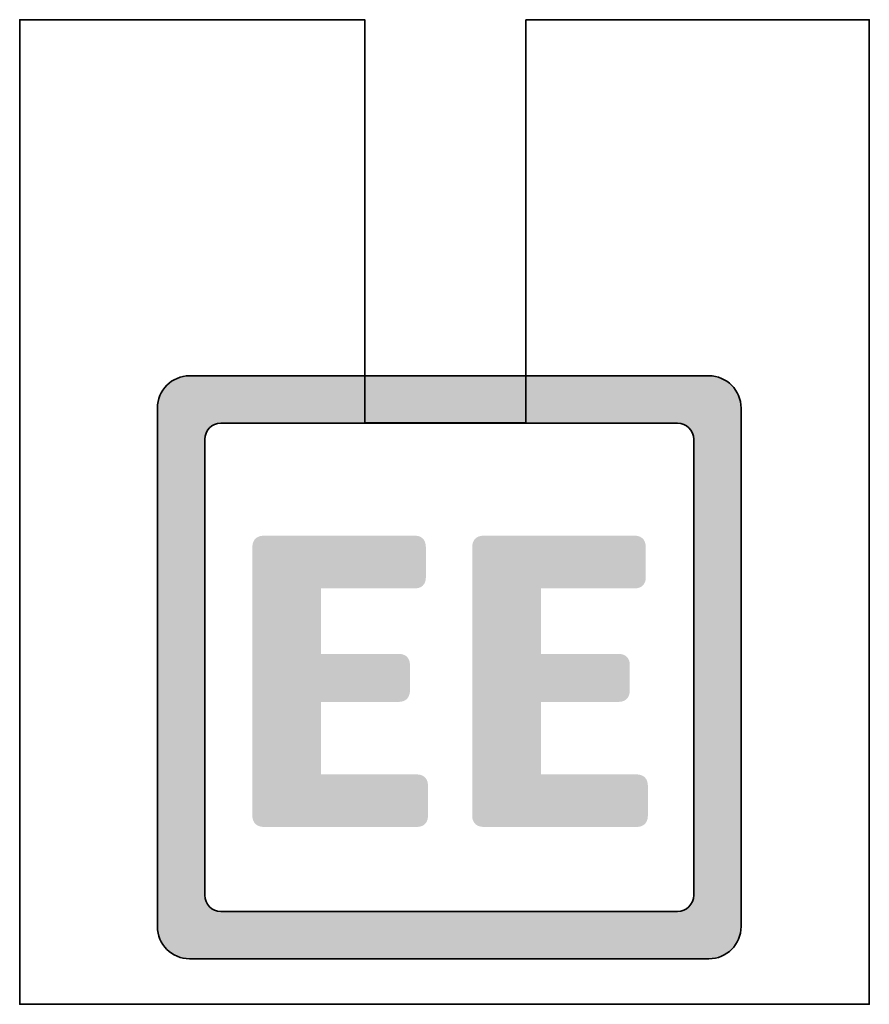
# Model space of a CAD drawing. Header units: millimetres. Extents: x -103 to 297, y 0 to 210.
# Drawn here: x 101.85 to 117.67, y 89.51 to 107.83 of the extents above; entities that cross this region are included whole.
import ezdxf

# ---------------------------------------------------------------- set-up
doc = ezdxf.new("R2010")
doc.units = ezdxf.units.MM
doc.layers.add('_Beschriftung', color=7, linetype='Continuous')
doc.layers.add('Beschnitt', color=7, linetype='Continuous')

msp = doc.modelspace()

# ---------------------------------------------------------------- hatches: boundary and pattern name
at = {"layer": '_Beschriftung', "linetype": 'Continuous', "lineweight": 5}
h = msp.add_hatch(color=7, dxfattribs=at)
edge = h.paths.add_edge_path(flags=0)
edge.add_line((114.68, 101.205), (105.016, 101.205))
edge.add_arc((105.016, 100.605), 0.6, 90, 180)
edge.add_line((104.416, 100.605), (104.416, 90.957))
edge.add_arc((105.016, 90.957), 0.6, 180, 270)
edge.add_line((105.016, 90.357), (114.68, 90.357))
edge.add_arc((114.68, 90.957), 0.6, 270, 360)
edge.add_line((115.28, 90.957), (115.28, 100.605))
edge.add_arc((114.68, 100.605), 0.6, 0, 90)
edge = h.paths.add_edge_path(flags=0)
edge.add_arc((105.598, 100.023), 0.3, 90, 180)
edge.add_line((105.298, 100.023), (105.298, 91.539))
edge.add_arc((105.598, 91.539), 0.3, 180, 270)
edge.add_line((105.598, 91.239), (114.098, 91.239))
edge.add_arc((114.098, 91.539), 0.3, 270, 360)
edge.add_line((114.398, 91.539), (114.398, 100.023))
edge.add_arc((114.098, 100.023), 0.3, 0, 90)
edge.add_line((114.098, 100.323), (105.598, 100.323))
for points in [[(107.463, 96.031), (107.463, 97.249), (109.205, 97.249), (109.209, 97.249), (109.212, 97.249), (109.216, 97.249), (109.22, 97.25), (109.224, 97.25), (109.228, 97.25), (109.232, 97.25), (109.235, 97.251), (109.239, 97.251), (109.243, 97.251), (109.246, 97.252), (109.25, 97.252), (109.253, 97.253), (109.257, 97.254), (109.26, 97.254), (109.264, 97.255), (109.267, 97.256), (109.27, 97.257), (109.274, 97.257), (109.277, 97.258), (109.28, 97.259), (109.283, 97.26), (109.287, 97.261), (109.29, 97.262), (109.293, 97.263), (109.296, 97.264), (109.299, 97.266), (109.302, 97.267), (109.305, 97.268), (109.308, 97.269), (109.311, 97.271), (109.314, 97.272), (109.316, 97.274), (109.319, 97.275), (109.322, 97.276), (109.325, 97.278), (109.327, 97.28), (109.33, 97.281), (109.332, 97.283), (109.335, 97.285), (109.338, 97.286), (109.34, 97.288), (109.342, 97.29), (109.345, 97.292), (109.347, 97.294), (109.349, 97.296), (109.352, 97.298), (109.354, 97.3), (109.356, 97.302), (109.358, 97.304), (109.36, 97.306), (109.362, 97.309), (109.364, 97.311), (109.366, 97.313), (109.368, 97.315), (109.37, 97.318), (109.372, 97.32), (109.374, 97.323), (109.376, 97.325), (109.378, 97.328), (109.379, 97.33), (109.381, 97.333), (109.383, 97.335), (109.384, 97.338), (109.386, 97.341), (109.387, 97.343), (109.389, 97.346), (109.39, 97.349), (109.391, 97.352), (109.393, 97.355), (109.394, 97.358), (109.395, 97.361), (109.397, 97.364), (109.398, 97.367), (109.399, 97.37), (109.4, 97.373), (109.401, 97.376), (109.402, 97.379), (109.403, 97.383), (109.404, 97.386), (109.405, 97.389), (109.405, 97.392), (109.406, 97.396), (109.407, 97.399), (109.408, 97.403), (109.408, 97.406), (109.409, 97.41), (109.409, 97.413), (109.41, 97.417), (109.41, 97.42), (109.411, 97.424), (109.411, 97.428), (109.412, 97.431), (109.412, 97.435), (109.412, 97.439), (109.412, 97.443), (109.413, 97.447), (109.413, 97.45), (109.413, 97.454), (109.413, 97.458), (109.413, 98.01), (109.413, 98.014), (109.413, 98.018), (109.413, 98.022), (109.412, 98.027), (109.412, 98.031), (109.412, 98.035), (109.412, 98.039), (109.411, 98.043), (109.411, 98.047), (109.41, 98.051), (109.41, 98.055), (109.409, 98.058), (109.409, 98.062), (109.408, 98.066), (109.408, 98.07), (109.407, 98.073), (109.406, 98.077), (109.405, 98.081), (109.405, 98.084), (109.404, 98.088), (109.403, 98.091), (109.402, 98.095), (109.401, 98.098), (109.4, 98.101), (109.399, 98.105), (109.398, 98.108), (109.397, 98.111), (109.395, 98.114), (109.394, 98.117), (109.393, 98.121), (109.391, 98.124), (109.39, 98.127), (109.389, 98.13), (109.387, 98.133), (109.386, 98.135), (109.384, 98.138), (109.383, 98.141), (109.381, 98.144), (109.379, 98.147), (109.378, 98.149), (109.376, 98.152), (109.374, 98.154), (109.372, 98.157), (109.37, 98.16), (109.368, 98.162), (109.366, 98.164), (109.364, 98.167), (109.362, 98.169), (109.36, 98.171), (109.358, 98.174), (109.356, 98.176), (109.354, 98.178), (109.352, 98.18), (109.349, 98.182), (109.347, 98.184), (109.345, 98.186), (109.342, 98.188), (109.34, 98.19), (109.338, 98.192), (109.335, 98.194), (109.332, 98.196), (109.33, 98.197), (109.327, 98.199), (109.325, 98.201), (109.322, 98.202), (109.319, 98.204), (109.316, 98.205), (109.314, 98.207), (109.311, 98.208), (109.308, 98.21), (109.305, 98.211), (109.302, 98.212), (109.299, 98.214), (109.296, 98.215), (109.293, 98.216), (109.29, 98.217), (109.287, 98.218), (109.283, 98.219), (109.28, 98.22), (109.277, 98.221), (109.274, 98.222), (109.27, 98.223), (109.267, 98.224), (109.264, 98.224), (109.26, 98.225), (109.257, 98.226), (109.253, 98.226), (109.25, 98.227), (109.246, 98.227), (109.243, 98.228), (109.239, 98.228), (109.235, 98.229), (109.232, 98.229), (109.228, 98.229), (109.224, 98.23), (109.22, 98.23), (109.216, 98.23), (109.212, 98.23), (109.209, 98.23), (109.205, 98.23), (106.405, 98.23), (106.4, 98.23), (106.396, 98.23), (106.392, 98.23), (106.388, 98.23), (106.384, 98.23), (106.38, 98.229), (106.375, 98.229), (106.371, 98.229), (106.368, 98.228), (106.364, 98.228), (106.36, 98.227), (106.356, 98.227), (106.352, 98.226), (106.348, 98.226), (106.345, 98.225), (106.341, 98.224), (106.337, 98.224), (106.334, 98.223), (106.33, 98.222), (106.327, 98.221), (106.323, 98.22), (106.32, 98.219), (106.316, 98.218), (106.313, 98.217), (106.31, 98.216), (106.306, 98.215), (106.303, 98.214), (106.3, 98.212), (106.297, 98.211), (106.294, 98.21), (106.291, 98.208), (106.288, 98.207), (106.285, 98.205), (106.282, 98.204), (106.279, 98.202), (106.276, 98.201), (106.273, 98.199), (106.271, 98.197), (106.268, 98.196), (106.265, 98.194), (106.262, 98.192), (106.26, 98.19), (106.257, 98.188), (106.255, 98.186), (106.252, 98.184), (106.25, 98.182), (106.248, 98.18), (106.245, 98.178), (106.243, 98.176), (106.241, 98.174), (106.238, 98.171), (106.236, 98.169), (106.234, 98.167), (106.232, 98.164), (106.23, 98.162), (106.228, 98.16), (106.226, 98.157), (106.224, 98.154), (106.222, 98.152), (106.22, 98.149), (106.219, 98.147), (106.217, 98.144), (106.215, 98.141), (106.214, 98.138), (106.212, 98.135), (106.21, 98.133), (106.209, 98.13), (106.207, 98.127), (106.206, 98.124), (106.205, 98.121), (106.203, 98.117), (106.202, 98.114), (106.201, 98.111), (106.2, 98.108), (106.198, 98.105), (106.197, 98.101), (106.196, 98.098), (106.195, 98.095), (106.194, 98.091), (106.193, 98.088), (106.192, 98.084), (106.192, 98.081), (106.191, 98.077), (106.19, 98.073), (106.189, 98.07), (106.189, 98.066), (106.188, 98.062), (106.187, 98.058), (106.187, 98.055), (106.186, 98.051), (106.186, 98.047), (106.186, 98.043), (106.185, 98.039), (106.185, 98.035), (106.185, 98.031), (106.184, 98.027), (106.184, 98.022), (106.184, 98.018), (106.184, 98.014), (106.184, 98.01), (106.184, 93.027), (106.184, 93.023), (106.184, 93.019), (106.184, 93.015), (106.184, 93.011), (106.185, 93.007), (106.185, 93.003), (106.185, 92.999), (106.186, 92.995), (106.186, 92.991), (106.186, 92.987), (106.187, 92.983), (106.187, 92.98), (106.188, 92.976), (106.189, 92.972), (106.189, 92.969), (106.19, 92.965), (106.191, 92.962), (106.192, 92.958), (106.192, 92.955), (106.193, 92.951), (106.194, 92.948), (106.195, 92.945), (106.196, 92.941), (106.197, 92.938), (106.198, 92.935), (106.2, 92.932), (106.201, 92.929), (106.202, 92.926), (106.203, 92.923), (106.205, 92.92), (106.206, 92.917), (106.207, 92.914), (106.209, 92.911), (106.21, 92.908), (106.212, 92.905), (106.214, 92.902), (106.215, 92.9), (106.217, 92.897), (106.219, 92.894), (106.22, 92.892), (106.222, 92.889), (106.224, 92.886), (106.226, 92.884), (106.228, 92.881), (106.23, 92.879), (106.232, 92.877), (106.234, 92.874), (106.236, 92.872), (106.238, 92.87), (106.241, 92.868), (106.243, 92.865), (106.245, 92.863), (106.248, 92.861), (106.25, 92.859), (106.252, 92.857), (106.255, 92.855), (106.257, 92.853), (106.26, 92.851), (106.262, 92.85), (106.265, 92.848), (106.268, 92.846), (106.271, 92.844), (106.273, 92.843), (106.276, 92.841), (106.279, 92.839), (106.282, 92.838), (106.285, 92.836), (106.288, 92.835), (106.291, 92.834), (106.294, 92.832), (106.297, 92.831), (106.3, 92.83), (106.303, 92.828), (106.306, 92.827), (106.31, 92.826), (106.313, 92.825), (106.316, 92.824), (106.32, 92.823), (106.323, 92.822), (106.327, 92.821), (106.33, 92.82), (106.334, 92.819), (106.337, 92.819), (106.341, 92.818), (106.345, 92.817), (106.348, 92.816), (106.352, 92.816), (106.356, 92.815), (106.36, 92.815), (106.364, 92.814), (106.368, 92.814), (106.371, 92.813), (106.375, 92.813), (106.38, 92.813), (106.384, 92.812), (106.388, 92.812), (106.392, 92.812), (106.396, 92.812), (106.4, 92.812), (106.405, 92.812), (109.243, 92.812), (109.247, 92.812), (109.251, 92.812), (109.255, 92.812), (109.259, 92.812), (109.263, 92.812), (109.267, 92.813), (109.27, 92.813), (109.274, 92.813), (109.278, 92.814), (109.281, 92.814), (109.285, 92.815), (109.289, 92.815), (109.292, 92.816), (109.296, 92.816), (109.299, 92.817), (109.303, 92.818), (109.306, 92.819), (109.309, 92.819), (109.313, 92.82), (109.316, 92.821), (109.319, 92.822), (109.322, 92.823), (109.326, 92.824), (109.329, 92.825), (109.332, 92.826), (109.335, 92.827), (109.338, 92.828), (109.341, 92.83), (109.344, 92.831), (109.347, 92.832), (109.35, 92.834), (109.353, 92.835), (109.355, 92.836), (109.358, 92.838), (109.361, 92.839), (109.364, 92.841), (109.366, 92.843), (109.369, 92.844), (109.372, 92.846), (109.374, 92.848), (109.377, 92.85), (109.379, 92.851), (109.382, 92.853), (109.384, 92.855), (109.386, 92.857), (109.389, 92.859), (109.391, 92.861), (109.393, 92.863), (109.395, 92.865), (109.398, 92.868), (109.4, 92.87), (109.402, 92.872), (109.404, 92.874), (109.406, 92.877), (109.408, 92.879), (109.41, 92.881), (109.412, 92.884), (109.413, 92.886), (109.415, 92.889), (109.417, 92.892), (109.419, 92.894), (109.42, 92.897), (109.422, 92.9), (109.424, 92.902), (109.425, 92.905), (109.427, 92.908), (109.428, 92.911), (109.43, 92.914), (109.431, 92.917), (109.432, 92.92), (109.434, 92.923), (109.435, 92.926), (109.436, 92.929), (109.437, 92.932), (109.439, 92.935), (109.44, 92.938), (109.441, 92.941), (109.442, 92.945), (109.443, 92.948), (109.444, 92.951), (109.444, 92.955), (109.445, 92.958), (109.446, 92.962), (109.447, 92.965), (109.447, 92.969), (109.448, 92.972), (109.449, 92.976), (109.449, 92.98), (109.45, 92.983), (109.45, 92.987), (109.451, 92.991), (109.451, 92.995), (109.451, 92.999), (109.452, 93.003), (109.452, 93.007), (109.452, 93.011), (109.452, 93.015), (109.452, 93.019), (109.453, 93.023), (109.453, 93.027), (109.453, 93.573), (109.453, 93.577), (109.452, 93.581), (109.452, 93.585), (109.452, 93.589), (109.452, 93.593), (109.452, 93.597), (109.451, 93.601), (109.451, 93.604), (109.451, 93.608), (109.45, 93.612), (109.45, 93.616), (109.449, 93.619), (109.449, 93.623), (109.448, 93.627), (109.447, 93.63), (109.447, 93.634), (109.446, 93.637), (109.445, 93.641), (109.444, 93.644), (109.444, 93.648), (109.443, 93.651), (109.442, 93.654), (109.441, 93.658), (109.44, 93.661), (109.439, 93.664), (109.437, 93.667), (109.436, 93.67), (109.435, 93.674), (109.434, 93.677), (109.432, 93.68), (109.431, 93.683), (109.43, 93.685), (109.428, 93.688), (109.427, 93.691), (109.425, 93.694), (109.424, 93.697), (109.422, 93.7), (109.42, 93.702), (109.419, 93.705), (109.417, 93.708), (109.415, 93.71), (109.413, 93.713), (109.412, 93.715), (109.41, 93.718), (109.408, 93.72), (109.406, 93.722), (109.404, 93.725), (109.402, 93.727), (109.4, 93.729), (109.398, 93.732), (109.395, 93.734), (109.393, 93.736), (109.391, 93.738), (109.389, 93.74), (109.386, 93.742), (109.384, 93.744), (109.382, 93.746), (109.379, 93.748), (109.377, 93.75), (109.374, 93.751), (109.372, 93.753), (109.369, 93.755), (109.366, 93.756), (109.364, 93.758), (109.361, 93.76), (109.358, 93.761), (109.355, 93.763), (109.353, 93.764), (109.35, 93.766), (109.347, 93.767), (109.344, 93.768), (109.341, 93.77), (109.338, 93.771), (109.335, 93.772), (109.332, 93.773), (109.329, 93.774), (109.326, 93.775), (109.322, 93.776), (109.319, 93.777), (109.316, 93.778), (109.313, 93.779), (109.309, 93.78), (109.306, 93.781), (109.303, 93.781), (109.299, 93.782), (109.296, 93.783), (109.292, 93.783), (109.289, 93.784), (109.285, 93.785), (109.281, 93.785), (109.278, 93.785), (109.274, 93.786), (109.27, 93.786), (109.267, 93.787), (109.263, 93.787), (109.259, 93.787), (109.255, 93.787), (109.251, 93.787), (109.247, 93.787), (109.243, 93.787), (107.463, 93.787), (107.463, 95.138), (108.902, 95.138), (108.906, 95.138), (108.91, 95.138), (108.914, 95.138), (108.918, 95.138), (108.922, 95.138), (108.926, 95.139), (108.93, 95.139), (108.933, 95.139), (108.937, 95.14), (108.941, 95.14), (108.945, 95.141), (108.949, 95.141), (108.952, 95.142), (108.956, 95.142), (108.959, 95.143), (108.963, 95.144), (108.967, 95.144), (108.97, 95.145), (108.973, 95.146), (108.977, 95.147), (108.98, 95.148), (108.984, 95.149), (108.987, 95.15), (108.99, 95.151), (108.993, 95.152), (108.996, 95.153), (109, 95.154), (109.003, 95.156), (109.006, 95.157), (109.009, 95.158), (109.012, 95.16), (109.015, 95.161), (109.018, 95.163), (109.02, 95.164), (109.023, 95.166), (109.026, 95.167), (109.029, 95.169), (109.031, 95.171), (109.034, 95.172), (109.037, 95.174), (109.039, 95.176), (109.042, 95.178), (109.044, 95.18), (109.047, 95.182), (109.049, 95.184), (109.052, 95.186), (109.054, 95.188), (109.056, 95.19), (109.058, 95.192), (109.061, 95.194), (109.063, 95.197), (109.065, 95.199), (109.067, 95.201), (109.069, 95.204), (109.071, 95.206), (109.073, 95.208), (109.075, 95.211), (109.077, 95.214), (109.079, 95.216), (109.08, 95.219), (109.082, 95.221), (109.084, 95.224), (109.086, 95.227), (109.087, 95.23), (109.089, 95.233), (109.09, 95.235), (109.092, 95.238), (109.093, 95.241), (109.095, 95.244), (109.096, 95.247), (109.097, 95.251), (109.099, 95.254), (109.1, 95.257), (109.101, 95.26), (109.102, 95.263), (109.103, 95.267), (109.104, 95.27), (109.105, 95.273), (109.106, 95.277), (109.107, 95.28), (109.108, 95.284), (109.109, 95.287), (109.11, 95.291), (109.111, 95.295), (109.111, 95.298), (109.112, 95.302), (109.113, 95.306), (109.113, 95.31), (109.114, 95.313), (109.114, 95.317), (109.115, 95.321), (109.115, 95.325), (109.115, 95.329), (109.116, 95.333), (109.116, 95.337), (109.116, 95.341), (109.116, 95.346), (109.116, 95.35), (109.116, 95.354), (109.116, 95.358), (109.116, 95.821), (109.116, 95.825), (109.116, 95.829), (109.116, 95.833), (109.116, 95.837), (109.116, 95.841), (109.116, 95.845), (109.115, 95.848), (109.115, 95.852), (109.115, 95.856), (109.114, 95.859), (109.114, 95.863), (109.113, 95.867), (109.113, 95.87), (109.112, 95.874), (109.111, 95.877), (109.111, 95.881), (109.11, 95.884), (109.109, 95.887), (109.108, 95.891), (109.107, 95.894), (109.106, 95.897), (109.105, 95.901), (109.104, 95.904), (109.103, 95.907), (109.102, 95.91), (109.101, 95.913), (109.1, 95.916), (109.099, 95.919), (109.097, 95.922), (109.096, 95.925), (109.095, 95.928), (109.093, 95.931), (109.092, 95.934), (109.09, 95.936), (109.089, 95.939), (109.087, 95.942), (109.086, 95.945), (109.084, 95.947), (109.082, 95.95), (109.08, 95.952), (109.079, 95.955), (109.077, 95.957), (109.075, 95.96), (109.073, 95.962), (109.071, 95.965), (109.069, 95.967), (109.067, 95.969), (109.065, 95.971), (109.063, 95.974), (109.061, 95.976), (109.058, 95.978), (109.056, 95.98), (109.054, 95.982), (109.052, 95.984), (109.049, 95.986), (109.047, 95.988), (109.044, 95.99), (109.042, 95.992), (109.039, 95.994), (109.037, 95.995), (109.034, 95.997), (109.031, 95.999), (109.029, 96), (109.026, 96.002), (109.023, 96.004), (109.02, 96.005), (109.018, 96.007), (109.015, 96.008), (109.012, 96.009), (109.009, 96.011), (109.006, 96.012), (109.003, 96.013), (109, 96.015), (108.996, 96.016), (108.993, 96.017), (108.99, 96.018), (108.987, 96.019), (108.984, 96.02), (108.98, 96.021), (108.977, 96.022), (108.973, 96.023), (108.97, 96.024), (108.967, 96.024), (108.963, 96.025), (108.959, 96.026), (108.956, 96.027), (108.952, 96.027), (108.949, 96.028), (108.945, 96.028), (108.941, 96.029), (108.937, 96.029), (108.933, 96.03), (108.93, 96.03), (108.926, 96.03), (108.922, 96.03), (108.918, 96.031), (108.914, 96.031), (108.91, 96.031), (108.906, 96.031), (108.902, 96.031)], [(111.554, 95.138), (112.993, 95.138), (112.997, 95.138), (113.001, 95.138), (113.005, 95.138), (113.009, 95.138), (113.013, 95.138), (113.017, 95.139), (113.021, 95.139), (113.025, 95.139), (113.029, 95.14), (113.033, 95.14), (113.036, 95.141), (113.04, 95.141), (113.044, 95.142), (113.047, 95.142), (113.051, 95.143), (113.054, 95.144), (113.058, 95.144), (113.061, 95.145), (113.065, 95.146), (113.068, 95.147), (113.072, 95.148), (113.075, 95.149), (113.078, 95.15), (113.081, 95.151), (113.085, 95.152), (113.088, 95.153), (113.091, 95.154), (113.094, 95.156), (113.097, 95.157), (113.1, 95.158), (113.103, 95.16), (113.106, 95.161), (113.109, 95.163), (113.112, 95.164), (113.115, 95.166), (113.117, 95.167), (113.12, 95.169), (113.123, 95.171), (113.126, 95.172), (113.128, 95.174), (113.131, 95.176), (113.133, 95.178), (113.136, 95.18), (113.138, 95.182), (113.141, 95.184), (113.143, 95.186), (113.145, 95.188), (113.148, 95.19), (113.15, 95.192), (113.152, 95.194), (113.154, 95.197), (113.156, 95.199), (113.158, 95.201), (113.161, 95.204), (113.163, 95.206), (113.164, 95.208), (113.166, 95.211), (113.168, 95.214), (113.17, 95.216), (113.172, 95.219), (113.174, 95.221), (113.175, 95.224), (113.177, 95.227), (113.179, 95.23), (113.18, 95.233), (113.182, 95.235), (113.183, 95.238), (113.185, 95.241), (113.186, 95.244), (113.188, 95.247), (113.189, 95.251), (113.19, 95.254), (113.191, 95.257), (113.193, 95.26), (113.194, 95.263), (113.195, 95.267), (113.196, 95.27), (113.197, 95.273), (113.198, 95.277), (113.199, 95.28), (113.2, 95.284), (113.201, 95.287), (113.201, 95.291), (113.202, 95.295), (113.203, 95.298), (113.203, 95.302), (113.204, 95.306), (113.205, 95.31), (113.205, 95.313), (113.206, 95.317), (113.206, 95.321), (113.206, 95.325), (113.207, 95.329), (113.207, 95.333), (113.207, 95.337), (113.208, 95.341), (113.208, 95.346), (113.208, 95.35), (113.208, 95.354), (113.208, 95.358), (113.208, 95.821), (113.208, 95.825), (113.208, 95.829), (113.208, 95.833), (113.208, 95.837), (113.207, 95.841), (113.207, 95.845), (113.207, 95.848), (113.206, 95.852), (113.206, 95.856), (113.206, 95.859), (113.205, 95.863), (113.205, 95.867), (113.204, 95.87), (113.203, 95.874), (113.203, 95.877), (113.202, 95.881), (113.201, 95.884), (113.201, 95.887), (113.2, 95.891), (113.199, 95.894), (113.198, 95.897), (113.197, 95.901), (113.196, 95.904), (113.195, 95.907), (113.194, 95.91), (113.193, 95.913), (113.191, 95.916), (113.19, 95.919), (113.189, 95.922), (113.188, 95.925), (113.186, 95.928), (113.185, 95.931), (113.183, 95.934), (113.182, 95.936), (113.18, 95.939), (113.179, 95.942), (113.177, 95.945), (113.175, 95.947), (113.174, 95.95), (113.172, 95.952), (113.17, 95.955), (113.168, 95.957), (113.166, 95.96), (113.164, 95.962), (113.163, 95.965), (113.161, 95.967), (113.158, 95.969), (113.156, 95.971), (113.154, 95.974), (113.152, 95.976), (113.15, 95.978), (113.148, 95.98), (113.145, 95.982), (113.143, 95.984), (113.141, 95.986), (113.138, 95.988), (113.136, 95.99), (113.133, 95.992), (113.131, 95.994), (113.128, 95.995), (113.126, 95.997), (113.123, 95.999), (113.12, 96), (113.117, 96.002), (113.115, 96.004), (113.112, 96.005), (113.109, 96.007), (113.106, 96.008), (113.103, 96.009), (113.1, 96.011), (113.097, 96.012), (113.094, 96.013), (113.091, 96.015), (113.088, 96.016), (113.085, 96.017), (113.081, 96.018), (113.078, 96.019), (113.075, 96.02), (113.072, 96.021), (113.068, 96.022), (113.065, 96.023), (113.061, 96.024), (113.058, 96.024), (113.054, 96.025), (113.051, 96.026), (113.047, 96.027), (113.044, 96.027), (113.04, 96.028), (113.036, 96.028), (113.033, 96.029), (113.029, 96.029), (113.025, 96.03), (113.021, 96.03), (113.017, 96.03), (113.013, 96.03), (113.009, 96.031), (113.005, 96.031), (113.001, 96.031), (112.997, 96.031), (112.993, 96.031), (111.554, 96.031), (111.554, 97.249), (113.296, 97.249), (113.3, 97.249), (113.304, 97.249), (113.308, 97.249), (113.312, 97.25), (113.316, 97.25), (113.319, 97.25), (113.323, 97.25), (113.327, 97.251), (113.33, 97.251), (113.334, 97.251), (113.338, 97.252), (113.341, 97.252), (113.345, 97.253), (113.348, 97.254), (113.352, 97.254), (113.355, 97.255), (113.359, 97.256), (113.362, 97.257), (113.365, 97.257), (113.369, 97.258), (113.372, 97.259), (113.375, 97.26), (113.378, 97.261), (113.382, 97.262), (113.385, 97.263), (113.388, 97.264), (113.391, 97.266), (113.394, 97.267), (113.397, 97.268), (113.4, 97.269), (113.403, 97.271), (113.405, 97.272), (113.408, 97.274), (113.411, 97.275), (113.414, 97.276), (113.417, 97.278), (113.419, 97.28), (113.422, 97.281), (113.424, 97.283), (113.427, 97.285), (113.43, 97.286), (113.432, 97.288), (113.434, 97.29), (113.437, 97.292), (113.439, 97.294), (113.442, 97.296), (113.444, 97.298), (113.446, 97.3), (113.448, 97.302), (113.45, 97.304), (113.453, 97.306), (113.455, 97.309), (113.457, 97.311), (113.459, 97.313), (113.461, 97.315), (113.463, 97.318), (113.465, 97.32), (113.466, 97.323), (113.468, 97.325), (113.47, 97.328), (113.472, 97.33), (113.473, 97.333), (113.475, 97.335), (113.477, 97.338), (113.478, 97.341), (113.48, 97.343), (113.481, 97.346), (113.483, 97.349), (113.484, 97.352), (113.485, 97.355), (113.487, 97.358), (113.488, 97.361), (113.489, 97.364), (113.49, 97.367), (113.492, 97.37), (113.493, 97.373), (113.494, 97.376), (113.495, 97.379), (113.496, 97.383), (113.497, 97.386), (113.497, 97.389), (113.498, 97.392), (113.499, 97.396), (113.5, 97.399), (113.501, 97.403), (113.501, 97.406), (113.502, 97.41), (113.502, 97.413), (113.503, 97.417), (113.503, 97.42), (113.504, 97.424), (113.504, 97.428), (113.505, 97.431), (113.505, 97.435), (113.505, 97.439), (113.505, 97.443), (113.505, 97.447), (113.506, 97.45), (113.506, 97.454), (113.506, 97.458), (113.506, 98.01), (113.506, 98.014), (113.506, 98.018), (113.505, 98.022), (113.505, 98.027), (113.505, 98.031), (113.505, 98.035), (113.505, 98.039), (113.504, 98.043), (113.504, 98.047), (113.503, 98.051), (113.503, 98.055), (113.502, 98.058), (113.502, 98.062), (113.501, 98.066), (113.501, 98.07), (113.5, 98.073), (113.499, 98.077), (113.498, 98.081), (113.497, 98.084), (113.497, 98.088), (113.496, 98.091), (113.495, 98.095), (113.494, 98.098), (113.493, 98.101), (113.492, 98.105), (113.49, 98.108), (113.489, 98.111), (113.488, 98.114), (113.487, 98.117), (113.485, 98.121), (113.484, 98.124), (113.483, 98.127), (113.481, 98.13), (113.48, 98.133), (113.478, 98.135), (113.477, 98.138), (113.475, 98.141), (113.473, 98.144), (113.472, 98.147), (113.47, 98.149), (113.468, 98.152), (113.466, 98.154), (113.465, 98.157), (113.463, 98.16), (113.461, 98.162), (113.459, 98.164), (113.457, 98.167), (113.455, 98.169), (113.453, 98.171), (113.45, 98.174), (113.448, 98.176), (113.446, 98.178), (113.444, 98.18), (113.442, 98.182), (113.439, 98.184), (113.437, 98.186), (113.434, 98.188), (113.432, 98.19), (113.43, 98.192), (113.427, 98.194), (113.424, 98.196), (113.422, 98.197), (113.419, 98.199), (113.417, 98.201), (113.414, 98.202), (113.411, 98.204), (113.408, 98.205), (113.405, 98.207), (113.403, 98.208), (113.4, 98.21), (113.397, 98.211), (113.394, 98.212), (113.391, 98.214), (113.388, 98.215), (113.385, 98.216), (113.382, 98.217), (113.378, 98.218), (113.375, 98.219), (113.372, 98.22), (113.369, 98.221), (113.365, 98.222), (113.362, 98.223), (113.359, 98.224), (113.355, 98.224), (113.352, 98.225), (113.348, 98.226), (113.345, 98.226), (113.341, 98.227), (113.338, 98.227), (113.334, 98.228), (113.33, 98.228), (113.327, 98.229), (113.323, 98.229), (113.319, 98.229), (113.316, 98.23), (113.312, 98.23), (113.308, 98.23), (113.304, 98.23), (113.3, 98.23), (113.296, 98.23), (110.496, 98.23), (110.491, 98.23), (110.487, 98.23), (110.483, 98.23), (110.479, 98.23), (110.475, 98.23), (110.471, 98.229), (110.467, 98.229), (110.463, 98.229), (110.459, 98.228), (110.455, 98.228), (110.451, 98.227), (110.447, 98.227), (110.443, 98.226), (110.44, 98.226), (110.436, 98.225), (110.432, 98.224), (110.428, 98.224), (110.425, 98.223), (110.421, 98.222), (110.418, 98.221), (110.414, 98.22), (110.411, 98.219), (110.408, 98.218), (110.404, 98.217), (110.401, 98.216), (110.398, 98.215), (110.394, 98.214), (110.391, 98.212), (110.388, 98.211), (110.385, 98.21), (110.382, 98.208), (110.379, 98.207), (110.376, 98.205), (110.373, 98.204), (110.37, 98.202), (110.367, 98.201), (110.364, 98.199), (110.362, 98.197), (110.359, 98.196), (110.356, 98.194), (110.354, 98.192), (110.351, 98.19), (110.348, 98.188), (110.346, 98.186), (110.344, 98.184), (110.341, 98.182), (110.339, 98.18), (110.336, 98.178), (110.334, 98.176), (110.332, 98.174), (110.33, 98.171), (110.327, 98.169), (110.325, 98.167), (110.323, 98.164), (110.321, 98.162), (110.319, 98.16), (110.317, 98.157), (110.315, 98.154), (110.313, 98.152), (110.312, 98.149), (110.31, 98.147), (110.308, 98.144), (110.306, 98.141), (110.305, 98.138), (110.303, 98.135), (110.302, 98.133), (110.3, 98.13), (110.299, 98.127), (110.297, 98.124), (110.296, 98.121), (110.294, 98.117), (110.293, 98.114), (110.292, 98.111), (110.291, 98.108), (110.29, 98.105), (110.288, 98.101), (110.287, 98.098), (110.286, 98.095), (110.285, 98.091), (110.284, 98.088), (110.284, 98.084), (110.283, 98.081), (110.282, 98.077), (110.281, 98.073), (110.28, 98.07), (110.28, 98.066), (110.279, 98.062), (110.279, 98.058), (110.278, 98.055), (110.278, 98.051), (110.277, 98.047), (110.277, 98.043), (110.276, 98.039), (110.276, 98.035), (110.276, 98.031), (110.276, 98.027), (110.275, 98.022), (110.275, 98.018), (110.275, 98.014), (110.275, 98.01), (110.275, 93.027), (110.275, 93.023), (110.275, 93.019), (110.275, 93.015), (110.276, 93.011), (110.276, 93.007), (110.276, 93.003), (110.276, 92.999), (110.277, 92.995), (110.277, 92.991), (110.278, 92.987), (110.278, 92.983), (110.279, 92.98), (110.279, 92.976), (110.28, 92.972), (110.28, 92.969), (110.281, 92.965), (110.282, 92.962), (110.283, 92.958), (110.284, 92.955), (110.284, 92.951), (110.285, 92.948), (110.286, 92.945), (110.287, 92.941), (110.288, 92.938), (110.29, 92.935), (110.291, 92.932), (110.292, 92.929), (110.293, 92.926), (110.294, 92.923), (110.296, 92.92), (110.297, 92.917), (110.299, 92.914), (110.3, 92.911), (110.302, 92.908), (110.303, 92.905), (110.305, 92.902), (110.306, 92.9), (110.308, 92.897), (110.31, 92.894), (110.312, 92.892), (110.313, 92.889), (110.315, 92.886), (110.317, 92.884), (110.319, 92.881), (110.321, 92.879), (110.323, 92.877), (110.325, 92.874), (110.327, 92.872), (110.33, 92.87), (110.332, 92.868), (110.334, 92.865), (110.336, 92.863), (110.339, 92.861), (110.341, 92.859), (110.344, 92.857), (110.346, 92.855), (110.348, 92.853), (110.351, 92.851), (110.354, 92.85), (110.356, 92.848), (110.359, 92.846), (110.362, 92.844), (110.364, 92.843), (110.367, 92.841), (110.37, 92.839), (110.373, 92.838), (110.376, 92.836), (110.379, 92.835), (110.382, 92.834), (110.385, 92.832), (110.388, 92.831), (110.391, 92.83), (110.394, 92.828), (110.398, 92.827), (110.401, 92.826), (110.404, 92.825), (110.408, 92.824), (110.411, 92.823), (110.414, 92.822), (110.418, 92.821), (110.421, 92.82), (110.425, 92.819), (110.428, 92.819), (110.432, 92.818), (110.436, 92.817), (110.44, 92.816), (110.443, 92.816), (110.447, 92.815), (110.451, 92.815), (110.455, 92.814), (110.459, 92.814), (110.463, 92.813), (110.467, 92.813), (110.471, 92.813), (110.475, 92.812), (110.479, 92.812), (110.483, 92.812), (110.487, 92.812), (110.491, 92.812), (110.496, 92.812), (113.335, 92.812), (113.339, 92.812), (113.342, 92.812), (113.346, 92.812), (113.35, 92.812), (113.354, 92.812), (113.358, 92.813), (113.362, 92.813), (113.365, 92.813), (113.369, 92.814), (113.373, 92.814), (113.376, 92.815), (113.38, 92.815), (113.383, 92.816), (113.387, 92.816), (113.39, 92.817), (113.394, 92.818), (113.397, 92.819), (113.401, 92.819), (113.404, 92.82), (113.407, 92.821), (113.41, 92.822), (113.414, 92.823), (113.417, 92.824), (113.42, 92.825), (113.423, 92.826), (113.426, 92.827), (113.429, 92.828), (113.432, 92.83), (113.435, 92.831), (113.438, 92.832), (113.441, 92.834), (113.444, 92.835), (113.447, 92.836), (113.45, 92.838), (113.452, 92.839), (113.455, 92.841), (113.458, 92.843), (113.46, 92.844), (113.463, 92.846), (113.465, 92.848), (113.468, 92.85), (113.47, 92.851), (113.473, 92.853), (113.475, 92.855), (113.478, 92.857), (113.48, 92.859), (113.482, 92.861), (113.485, 92.863), (113.487, 92.865), (113.489, 92.868), (113.491, 92.87), (113.493, 92.872), (113.495, 92.874), (113.497, 92.877), (113.499, 92.879), (113.501, 92.881), (113.503, 92.884), (113.505, 92.886), (113.507, 92.889), (113.508, 92.892), (113.51, 92.894), (113.512, 92.897), (113.514, 92.9), (113.515, 92.902), (113.517, 92.905), (113.518, 92.908), (113.52, 92.911), (113.521, 92.914), (113.522, 92.917), (113.524, 92.92), (113.525, 92.923), (113.526, 92.926), (113.528, 92.929), (113.529, 92.932), (113.53, 92.935), (113.531, 92.938), (113.532, 92.941), (113.533, 92.945), (113.534, 92.948), (113.535, 92.951), (113.536, 92.955), (113.537, 92.958), (113.538, 92.962), (113.538, 92.965), (113.539, 92.969), (113.54, 92.972), (113.54, 92.976), (113.541, 92.98), (113.541, 92.983), (113.542, 92.987), (113.542, 92.991), (113.543, 92.995), (113.543, 92.999), (113.543, 93.003), (113.544, 93.007), (113.544, 93.011), (113.544, 93.015), (113.544, 93.019), (113.544, 93.023), (113.544, 93.027), (113.544, 93.573), (113.544, 93.577), (113.544, 93.581), (113.544, 93.585), (113.544, 93.589), (113.544, 93.593), (113.543, 93.597), (113.543, 93.601), (113.543, 93.604), (113.542, 93.608), (113.542, 93.612), (113.541, 93.616), (113.541, 93.619), (113.54, 93.623), (113.54, 93.627), (113.539, 93.63), (113.538, 93.634), (113.538, 93.637), (113.537, 93.641), (113.536, 93.644), (113.535, 93.648), (113.534, 93.651), (113.533, 93.654), (113.532, 93.658), (113.531, 93.661), (113.53, 93.664), (113.529, 93.667), (113.528, 93.67), (113.526, 93.674), (113.525, 93.677), (113.524, 93.68), (113.522, 93.683), (113.521, 93.685), (113.52, 93.688), (113.518, 93.691), (113.517, 93.694), (113.515, 93.697), (113.514, 93.7), (113.512, 93.702), (113.51, 93.705), (113.508, 93.708), (113.507, 93.71), (113.505, 93.713), (113.503, 93.715), (113.501, 93.718), (113.499, 93.72), (113.497, 93.722), (113.495, 93.725), (113.493, 93.727), (113.491, 93.729), (113.489, 93.732), (113.487, 93.734), (113.485, 93.736), (113.482, 93.738), (113.48, 93.74), (113.478, 93.742), (113.475, 93.744), (113.473, 93.746), (113.47, 93.748), (113.468, 93.75), (113.465, 93.751), (113.463, 93.753), (113.46, 93.755), (113.458, 93.756), (113.455, 93.758), (113.452, 93.76), (113.45, 93.761), (113.447, 93.763), (113.444, 93.764), (113.441, 93.766), (113.438, 93.767), (113.435, 93.768), (113.432, 93.77), (113.429, 93.771), (113.426, 93.772), (113.423, 93.773), (113.42, 93.774), (113.417, 93.775), (113.414, 93.776), (113.41, 93.777), (113.407, 93.778), (113.404, 93.779), (113.401, 93.78), (113.397, 93.781), (113.394, 93.781), (113.39, 93.782), (113.387, 93.783), (113.383, 93.783), (113.38, 93.784), (113.376, 93.785), (113.373, 93.785), (113.369, 93.785), (113.365, 93.786), (113.362, 93.786), (113.358, 93.787), (113.354, 93.787), (113.35, 93.787), (113.346, 93.787), (113.342, 93.787), (113.339, 93.787), (113.335, 93.787), (111.554, 93.787)]]:
    msp.add_hatch(color=7, dxfattribs=at).paths.add_polyline_path(points, flags=0)

# ---------------------------------------------------------------- linework, layer by layer
at = {"layer": '_Beschriftung', "color": 7, "linetype": 'Continuous', "lineweight": 35}
for p, q in [((114.68, 101.205), (105.016, 101.205)), ((104.416, 100.605), (104.416, 90.957)), ((115.28, 90.957), (115.28, 100.605)), ((114.098, 100.323), (105.598, 100.323)), ((105.298, 100.023), (105.298, 91.539)), ((114.398, 91.539), (114.398, 100.023)), ((105.598, 91.239), (114.098, 91.239)), ((105.016, 90.357), (114.68, 90.357))]:
    msp.add_line(p, q, dxfattribs=at)
for centre, radius, start, end in [((105.016, 100.605), 0.6, 90, 180), ((114.68, 100.605), 0.6, 0, 90), ((105.598, 100.023), 0.3, 90, 180), ((114.098, 100.023), 0.3, 0, 90), ((105.598, 91.539), 0.3, 180, 270), ((114.098, 91.539), 0.3, 270, 0), ((105.016, 90.957), 0.6, 180, 270), ((114.68, 90.957), 0.6, 270, 0)]:
    msp.add_arc(centre, radius, start, end, dxfattribs=at)
at = {"layer": 'Beschnitt', "color": 7, "linetype": 'Continuous', "lineweight": 35, "flags": 128}
msp.add_lwpolyline([(111.276, 107.831), (111.276, 100.332), (108.276, 100.332), (108.276, 107.831), (101.853, 107.831), (101.853, 89.511), (117.666, 89.511), (117.666, 107.831)], close=True, dxfattribs=at)

doc.saveas('drawing.dxf')
